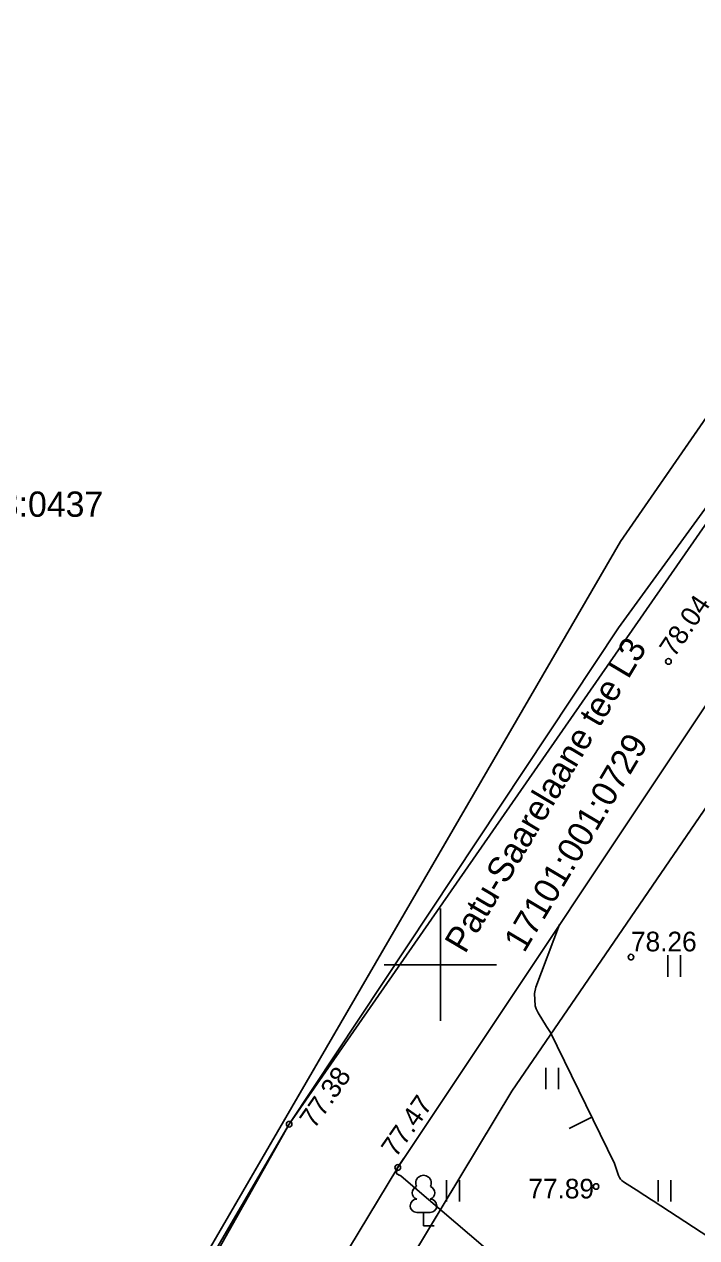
# Model space of a CAD drawing. Extents: x 628712 to 629616, y 6451157 to 6452671.
# Drawn here: x 629035.18 to 629059.13, y 6451590.28 to 6451633.48 of the extents above; entities that cross this region are included whole.
import ezdxf

# ---------------------------------------------------------------- set-up
doc = ezdxf.new("R2010")
doc.units = 0
for name, color, linetype in [('HALJASTUS', 7, 'Continuous'), ('HORISONTAAL-EH2000', 7, 'Continuous'), ('KORGUS-EH2000', 7, 'Continuous'), ('MOOTPIIR', 7, 'Continuous'), ('PIIR', 7, 'Continuous'), ('PUU', 7, 'Continuous'), ('TEE', 7, 'Continuous'), ('VORK', 7, 'Continuous')]:
    doc.layers.add(name, color=color, linetype=linetype)

msp = doc.modelspace()

# ---------------------------------------------------------------- linework, layer by layer
at = {"layer": 'HALJASTUS'}
for p, q in [((629058.095, 6451600.334), (629058.095, 6451599.573)), ((629058.55, 6451600.334), (629058.55, 6451599.573)), ((629053.754, 6451596.334), (629053.754, 6451595.573)), ((629054.209, 6451596.334), (629054.209, 6451595.573)), ((629050.217, 6451592.334), (629050.217, 6451591.573)), ((629050.673, 6451592.334), (629050.673, 6451591.573)), ((629057.754, 6451592.334), (629057.754, 6451591.573)), ((629058.209, 6451592.334), (629058.209, 6451591.573))]:
    msp.add_line(p, q, dxfattribs=at)
at = {"layer": 'HORISONTAAL-EH2000'}
msp.add_line((629054.584, 6451594.174), (629055.392, 6451594.569), dxfattribs=at)
for points in [[(629065.854, 6451586.191), (629057.572, 6451591.593), (629057.454, 6451591.67), (629057.337, 6451591.746), (629057.219, 6451591.822), (629057.102, 6451591.898), (629056.521, 6451592.271), (629056.463, 6451592.315), (629056.414, 6451592.367), (629056.375, 6451592.426), (629056.345, 6451592.493), (629056.244, 6451592.775), (629056.22, 6451592.846), (629056.199, 6451592.918), (629053.909, 6451597.605), (629053.899, 6451597.627), (629053.779, 6451597.801), (629053.483, 6451598.282), (629053.405, 6451598.432), (629053.368, 6451598.536), (629053.353, 6451598.974), (629053.403, 6451599.198), (629054.246, 6451601.432)], [(629054.036, 6451587.836), (629048.599, 6451592.469), (629048.584, 6451592.481), (629048.569, 6451592.492), (629048.552, 6451592.501), (629048.535, 6451592.509), (629048.466, 6451592.539), (629048.451, 6451592.548), (629048.442, 6451592.56), (629048.437, 6451592.574), (629048.437, 6451592.592), (629048.457, 6451592.728), (629048.463, 6451592.756), (629048.473, 6451592.782), (629048.487, 6451592.806), (629048.506, 6451592.828), (629048.702, 6451593.113)]]:
    msp.add_lwpolyline(points, dxfattribs=at)
at = {"layer": 'KORGUS-EH2000'}
for centre in [(629058.119, 6451610.797), (629056.786, 6451600.271), (629044.613, 6451594.321), (629048.481, 6451592.781), (629055.541, 6451592.104)]:
    msp.add_circle(centre, 0.1, dxfattribs=at)
at = {"layer": 'MOOTPIIR'}
msp.add_lwpolyline([(629033.912, 6451575.397), (629044.613, 6451594.321), (629068.254, 6451628.374), (629078.113, 6451642.23)], dxfattribs=at)
at = {"layer": 'PIIR'}
msp.add_lwpolyline([(629215.29, 6451953.02), (629202.78, 6451914.54), (629187.91, 6451870.09), (629147.07, 6451762.28), (629117.28, 6451693.24), (629096.15, 6451659.19), (629052.54, 6451595.5), (629035.89, 6451567.86), (629020.73, 6451531.63), (629010.8, 6451499.48), (629004.11, 6451483.29), (628995.91, 6451467.47), (628980.53, 6451444.19), (628970.22, 6451445.68), (628987.5, 6451468.84), (629000.2, 6451492.61), (629013.9, 6451532.2), (629025.58, 6451562.04), (629056.41, 6451615.07), (629088.36, 6451661.26), (629111, 6451696.71), (629139.72, 6451764.51), (629175.96, 6451859.22), (629278.7, 6452163.22)], dxfattribs=at)
for points in [[(629088.36, 6451661.26), (629056.41, 6451615.07), (629025.58, 6451562.04), (629013.9, 6451532.2), (629000.2, 6451492.61), (628987.5, 6451468.84), (628970.22, 6451445.68), (628990.16, 6451664.94)], [(629052.54, 6451595.5), (629096.15, 6451659.19), (629151.16, 6451647.02), (629127.99, 6451523.42), (629129.45, 6451403.6), (628980.53, 6451444.19), (628995.91, 6451467.47), (629004.11, 6451483.29), (629010.8, 6451499.48), (629020.73, 6451531.63), (629035.89, 6451567.86)]]:
    msp.add_lwpolyline(points, close=True, dxfattribs=at)
at = {"layer": 'PUU'}
for p, q in [((629049.637, 6451591.18), (629049.157, 6451591.18)), ((629049.397, 6451590.705), (629049.397, 6451591.18)), ((629049.777, 6451590.705), (629049.397, 6451590.705))]:
    msp.add_line(p, q, dxfattribs=at)
for centre, radius, start, end in [((629049.397, 6451592.225), 0.277, 332.5799, 207.4201), ((629049.227, 6451591.878), 0.233, 109.0217, 253.1415), ((629049.567, 6451591.878), 0.233, 286.8508, 70.9859), ((629049.159, 6451591.418), 0.238, 90.0016, 269.3953), ((629049.634, 6451591.418), 0.238, 270.6047, 89.9984)]:
    msp.add_arc(centre, radius, start, end, dxfattribs=at)
at = {"layer": 'TEE'}
for points in [[(629017.963, 6451541.111), (629022.089, 6451552.534), (629027.322, 6451563.41), (629033.912, 6451575.397), (629039.599, 6451585.741), (629044.613, 6451594.321), (629056.343, 6451612), (629068.254, 6451628.374), (629078.113, 6451642.23), (629085.072, 6451652.288), (629091.896, 6451662.608)], [(629094.752, 6451660.662), (629087.972, 6451650.277), (629080.819, 6451640.118), (629071.31, 6451625.991), (629066.771, 6451619.709), (629060.741, 6451611.177), (629048.481, 6451592.781), (629045.008, 6451587.028), (629045.646, 6451584.914), (629046.01, 6451583.707), (629051.41, 6451580.022)]]:
    msp.add_lwpolyline(points, dxfattribs=at)
at = {"layer": 'VORK'}
for p, q in [((629050, 6451602), (629050, 6451598)), ((629048, 6451600), (629052, 6451600))]:
    msp.add_line(p, q, dxfattribs=at)

# ---------------------------------------------------------------- texts
at = {"layer": 'KORGUS-EH2000'}
for s, rotation, p in [('78.04', 55.9056, (629058.329, 6451610.908)), ('77.38', 55.0932, (629045.508, 6451594.125)), ('77.47', 55.1984, (629048.415, 6451593.103))]:
    msp.add_text(s, height=0.7, rotation=rotation, dxfattribs=at).set_placement(p)
for s, p in [('78.26', (629056.784, 6451600.475)), ('77.89', (629053.129, 6451591.678))]:
    msp.add_text(s, height=0.7, dxfattribs=at).set_placement(p)
at = {"layer": 'PIIR'}
msp.add_text('69401:003:0437', height=0.9, dxfattribs=at).set_placement((629029.29, 6451615.948))
for s, p in [('Patu-Saarelaane tee L3', (629050.877, 6451600.358)), ('17101:001:0729', (629052.982, 6451600.392))]:
    msp.add_text(s, height=0.9, rotation=59.273, dxfattribs=at).set_placement(p)

doc.saveas('drawing.dxf')
